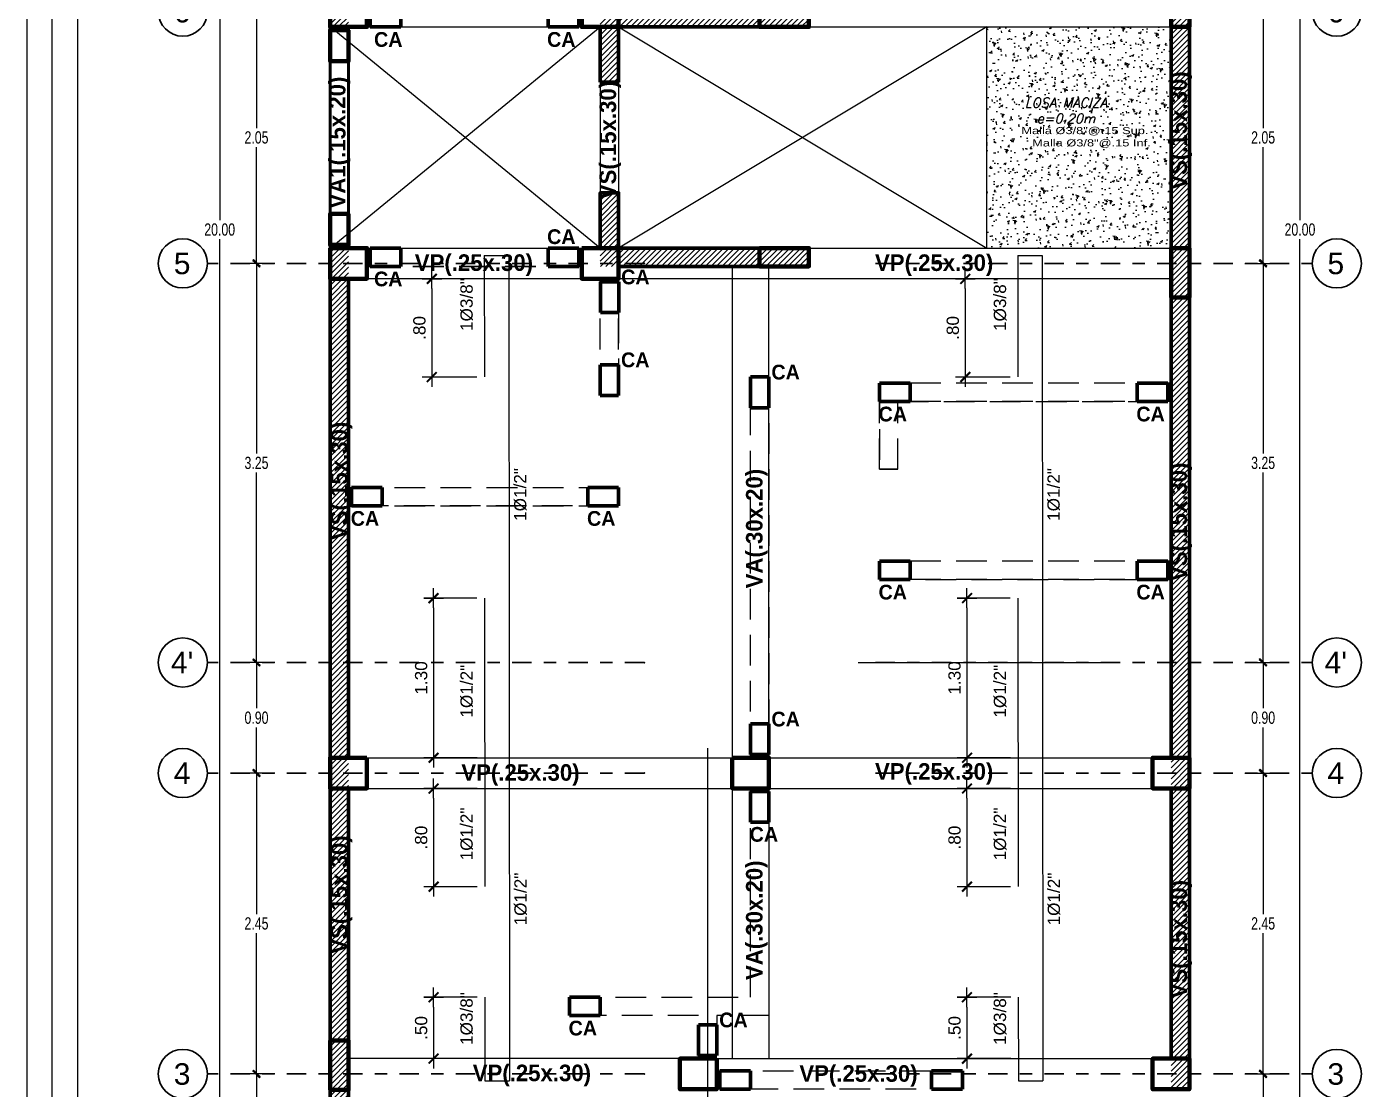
# Model space of a CAD drawing. Header units: millimetres. Extents: x 10559 to 10691, y -16579 to -16550.
# Drawn here: x 10604.05 to 10614.92, y -16569.22 to -16560.57 of the extents above; entities that cross this region are included whole.
import ezdxf
from ezdxf.enums import TextEntityAlignment as Align

# ---------------------------------------------------------------- set-up
doc = ezdxf.new("R2010")
doc.units = ezdxf.units.MM
doc.linetypes.add('HIDDEN', pattern=[0.375, 0.25, -0.125])
doc.linetypes.add('Punto & Rayas', pattern=[0.335139, 0.15875, -0.088194, 0, -0.088194])
for name, color, linetype in [('ACERO VIG.', 4, 'Continuous'), ('COTA', 7, 'Continuous'), ('Nuevo_Estructura - Forjados', 7, 'Continuous'), ('TEXTO ACERO VIG.', 7, 'Continuous')]:
    doc.layers.add(name, color=color, linetype=linetype)
for name, color, linetype, lineweight in [('ACHURADO', 9, 'Continuous', 5), ('COLUMNAS', 3, 'Continuous', 80), ('Muro Alto', 1, 'Continuous', 80), ('P6', 255, 'Continuous', 20), ('Pluma 0.09', 5, 'Continuous', 0), ('TEXTO VIGAS', 3, 'Continuous', 20), ('TEXTOS-CHICOS-03', 8, 'Continuous', 30), ('VIGAS', 1, 'Continuous', 20)]:
    doc.layers.add(name, color=color, linetype=linetype, lineweight=lineweight)
doc.layers.add('Nuevo_Estructura - Forjados_Pluma_Nº__209', color=7, linetype='Continuous', lineweight=30, true_color=0x3e4f7b)
doc.layers.add('Nuevo_Estructura - Forjados_Pluma_Nº__219', color=7, linetype='Continuous', lineweight=13, true_color=0x404b6a)
doc.styles.add('ARIAL', font='arial.ttf')
doc.styles.add('COTAS', font='romans.shx', dxfattribs={"oblique": 15, "height": 0.1})
doc.styles.add('Estilo_Generado_1', font='arial.ttf')
doc.styles.add('Henry', font='GOTHICB.TTF')
doc.styles.add('mahico', font='GOTHIC.TTF', dxfattribs={"width": 0.75})
doc.styles.add('R80-50', font='arial.ttf', dxfattribs={"width": 1.3, "height": 0.08})
doc.styles.get("Standard").update_dxf_attribs({"font": 'arial.ttf'})
doc.dimstyles.new('Copia de 50 P', dxfattribs={"dimtxt": 0.1, "dimasz": 0.01, "dimexe": 0.065, "dimexo": 0.0625, "dimgap": 0.025, "dimtad": 1, "dimtih": 1, "dimtoh": 1, "dimzin": 0, "dimdsep": 46, "dimtxsty": 'mahico', "dimblk": 'pa cotas', "dimcen": 0.09, "dimdle": 0.3, "dimclrd": 256, "dimclre": 256, "dimclrt": 256, "dimadec": 0, "dimazin": 0, "dimtfac": 1, "dimtofl": 0, "dimtmove": 0, "dimatfit": 3, "dimfxl": 0.15, "dimfxlon": 1, "dimtolj": 1, "dimtzin": 0, "dimlwd": 5, "dimlwe": 5, "dimarcsym": 0})
doc.dimstyles.new('COTAS_INT', dxfattribs={"dimtxt": 0.1, "dimasz": 0.08, "dimexe": 0.08, "dimexo": 0.0625, "dimgap": 0.05, "dimtad": 1, "dimzin": 4, "dimdsep": 46, "dimtxsty": 'Standard', "dimblk": 'DIMTICK', "dimcen": 0.09, "dimclrd": 1, "dimclre": 1, "dimclrt": 7, "dimadec": 0, "dimazin": 0, "dimtfac": 1, "dimtofl": 0, "dimtmove": 2, "dimatfit": 3, "dimfxl": 0.08, "dimtolj": 1, "dimtzin": 0, "dimarcsym": 0})
pattern_1 = [(45, (-23.302695, 3.239894), (-0.022450640303, 0.022450640303), [])]
pattern_2 = [(45, (-10.800506, 3.239894), (-0.022450640303, 0.022450640303), [])]

# ---------------------------------------------------------------- blocks, each defined once
blk = doc.blocks.new('DIMTICK')
at = {"color": 2}
for p, q in [((-1, 0), (1, 0)), ((0, 1), (0, -1))]:
    blk.add_line(p, q, dxfattribs=at)
at = {"color": 6, "const_width": 0.2}
blk.add_lwpolyline([(-0.5, 0.5), (0.5, -0.5)], dxfattribs=at)
blk = doc.blocks.new('*D239')
at = {"layer": 'COTA', "color": 1, "lineweight": -2, "transparency": 16777216}
for p, q in [((10612.059, -16562.619), (10611.614, -16562.619)), ((10611.694, -16562.699), (10611.694, -16563.339)), ((10612.059, -16563.419), (10611.614, -16563.419))]:
    blk.add_line(p, q, dxfattribs=at)
at = {"layer": 'Defpoints', "color": 0, "transparency": 16777216}
for p in [(10612.121, -16562.619), (10611.694, -16563.419), (10612.122, -16563.419)]:
    blk.add_point(p, dxfattribs=at)
at = {"layer": 'COTA', "color": 1, "lineweight": -2, "transparency": 16777216, "xscale": 0.08, "yscale": 0.08, "zscale": 0.08}
for p, rotation in [((10611.694, -16562.619), 90), ((10611.694, -16563.419), 270)]:
    blk.add_blockref('DIMTICK', p, dxfattribs=dict(at, rotation=rotation))
at = {"layer": 'COTA', "color": 7, "transparency": 16777216, "insert": (10611.593, -16563.019), "char_height": 0.1, "attachment_point": 5, "rotation": 90}
blk.add_mtext('\\A1;.80', dxfattribs=at)
blk = doc.blocks.new('*D240')
at = {"layer": 'COTA', "color": 1, "lineweight": -2, "transparency": 16777216}
for p, q in [((10612.061, -16565.219), (10611.628, -16565.219)), ((10611.708, -16565.299), (10611.708, -16566.439)), ((10612.062, -16566.519), (10611.628, -16566.519))]:
    blk.add_line(p, q, dxfattribs=at)
at = {"layer": 'Defpoints', "color": 0, "transparency": 16777216}
for p in [(10612.123, -16565.219), (10611.708, -16566.519), (10612.124, -16566.519)]:
    blk.add_point(p, dxfattribs=at)
at = {"layer": 'COTA', "color": 1, "lineweight": -2, "transparency": 16777216, "xscale": 0.08, "yscale": 0.08, "zscale": 0.08}
for p, rotation in [((10611.708, -16565.219), 90), ((10611.708, -16566.519), 270)]:
    blk.add_blockref('DIMTICK', p, dxfattribs=dict(at, rotation=rotation))
at = {"layer": 'COTA', "color": 7, "transparency": 16777216, "insert": (10611.607, -16565.869), "char_height": 0.1, "attachment_point": 5, "rotation": 90}
blk.add_mtext('\\A1;1.30', dxfattribs=at)
blk = doc.blocks.new('*D241')
at = {"layer": 'COTA', "color": 1, "lineweight": -2, "transparency": 16777216}
for p, q in [((10612.062, -16566.769), (10611.628, -16566.769)), ((10611.708, -16566.849), (10611.708, -16567.489)), ((10612.063, -16567.569), (10611.628, -16567.569))]:
    blk.add_line(p, q, dxfattribs=at)
at = {"layer": 'Defpoints', "color": 0, "transparency": 16777216}
for p in [(10612.125, -16566.769), (10611.708, -16567.569), (10612.125, -16567.569)]:
    blk.add_point(p, dxfattribs=at)
at = {"layer": 'COTA', "color": 1, "lineweight": -2, "transparency": 16777216, "xscale": 0.08, "yscale": 0.08, "zscale": 0.08}
for p, rotation in [((10611.708, -16566.769), 90), ((10611.708, -16567.569), 270)]:
    blk.add_blockref('DIMTICK', p, dxfattribs=dict(at, rotation=rotation))
at = {"layer": 'COTA', "color": 7, "transparency": 16777216, "insert": (10611.607, -16567.169), "char_height": 0.1, "attachment_point": 5, "rotation": 90}
blk.add_mtext('\\A1;.80', dxfattribs=at)
blk = doc.blocks.new('*D242')
at = {"layer": 'COTA', "color": 1, "lineweight": -2, "transparency": 16777216}
for p, q in [((10612.064, -16568.469), (10611.628, -16568.469)), ((10611.708, -16568.549), (10611.708, -16568.889)), ((10612.064, -16568.969), (10611.628, -16568.969))]:
    blk.add_line(p, q, dxfattribs=at)
at = {"layer": 'Defpoints', "color": 0, "transparency": 16777216}
for p in [(10612.126, -16568.469), (10611.708, -16568.969), (10612.126, -16568.969)]:
    blk.add_point(p, dxfattribs=at)
at = {"layer": 'COTA', "color": 1, "lineweight": -2, "transparency": 16777216, "xscale": 0.08, "yscale": 0.08, "zscale": 0.08}
for p, rotation in [((10611.708, -16568.469), 90), ((10611.708, -16568.969), 270)]:
    blk.add_blockref('DIMTICK', p, dxfattribs=dict(at, rotation=rotation))
at = {"layer": 'COTA', "color": 7, "transparency": 16777216, "insert": (10611.607, -16568.719), "char_height": 0.1, "attachment_point": 5, "rotation": 90}
blk.add_mtext('\\A1;.50', dxfattribs=at)
blk = doc.blocks.new('*D258')
at = {"layer": 'COTA', "color": 1, "lineweight": -2, "transparency": 16777216}
for p, q in [((10607.714, -16562.619), (10607.269, -16562.619)), ((10607.349, -16562.699), (10607.349, -16563.339)), ((10607.714, -16563.419), (10607.269, -16563.419))]:
    blk.add_line(p, q, dxfattribs=at)
at = {"layer": 'Defpoints', "color": 0, "transparency": 16777216}
for p in [(10607.776, -16562.619), (10607.349, -16563.419), (10607.777, -16563.419)]:
    blk.add_point(p, dxfattribs=at)
at = {"layer": 'COTA', "color": 1, "lineweight": -2, "transparency": 16777216, "xscale": 0.08, "yscale": 0.08, "zscale": 0.08}
for p, rotation in [((10607.349, -16562.619), 90), ((10607.349, -16563.419), 270)]:
    blk.add_blockref('DIMTICK', p, dxfattribs=dict(at, rotation=rotation))
at = {"layer": 'COTA', "color": 7, "transparency": 16777216, "insert": (10607.248, -16563.019), "char_height": 0.1, "attachment_point": 5, "rotation": 90}
blk.add_mtext('\\A1;.80', dxfattribs=at)
blk = doc.blocks.new('*D262')
at = {"layer": 'COTA', "color": 1, "lineweight": -2, "transparency": 16777216}
for p, q in [((10607.716, -16565.219), (10607.283, -16565.219)), ((10607.363, -16565.299), (10607.363, -16566.439)), ((10607.717, -16566.519), (10607.283, -16566.519))]:
    blk.add_line(p, q, dxfattribs=at)
at = {"layer": 'Defpoints', "color": 0, "transparency": 16777216}
for p in [(10607.778, -16565.219), (10607.363, -16566.519), (10607.779, -16566.519)]:
    blk.add_point(p, dxfattribs=at)
at = {"layer": 'COTA', "color": 1, "lineweight": -2, "transparency": 16777216, "xscale": 0.08, "yscale": 0.08, "zscale": 0.08}
for p, rotation in [((10607.363, -16565.219), 90), ((10607.363, -16566.519), 270)]:
    blk.add_blockref('DIMTICK', p, dxfattribs=dict(at, rotation=rotation))
at = {"layer": 'COTA', "color": 7, "transparency": 16777216, "insert": (10607.262, -16565.869), "char_height": 0.1, "attachment_point": 5, "rotation": 90}
blk.add_mtext('\\A1;1.30', dxfattribs=at)
blk = doc.blocks.new('*D263')
at = {"layer": 'COTA', "color": 1, "lineweight": -2, "transparency": 16777216}
for p, q in [((10607.717, -16566.769), (10607.283, -16566.769)), ((10607.363, -16566.849), (10607.363, -16567.489)), ((10607.718, -16567.569), (10607.283, -16567.569))]:
    blk.add_line(p, q, dxfattribs=at)
at = {"layer": 'Defpoints', "color": 0, "transparency": 16777216}
for p in [(10607.78, -16566.769), (10607.363, -16567.569), (10607.78, -16567.569)]:
    blk.add_point(p, dxfattribs=at)
at = {"layer": 'COTA', "color": 1, "lineweight": -2, "transparency": 16777216, "xscale": 0.08, "yscale": 0.08, "zscale": 0.08}
for p, rotation in [((10607.363, -16566.769), 90), ((10607.363, -16567.569), 270)]:
    blk.add_blockref('DIMTICK', p, dxfattribs=dict(at, rotation=rotation))
at = {"layer": 'COTA', "color": 7, "transparency": 16777216, "insert": (10607.262, -16567.169), "char_height": 0.1, "attachment_point": 5, "rotation": 90}
blk.add_mtext('\\A1;.80', dxfattribs=at)
blk = doc.blocks.new('*D264')
at = {"layer": 'COTA', "color": 1, "lineweight": -2, "transparency": 16777216}
for p, q in [((10607.719, -16568.469), (10607.283, -16568.469)), ((10607.363, -16568.549), (10607.363, -16568.889)), ((10607.719, -16568.969), (10607.283, -16568.969))]:
    blk.add_line(p, q, dxfattribs=at)
at = {"layer": 'Defpoints', "color": 0, "transparency": 16777216}
for p in [(10607.781, -16568.469), (10607.363, -16568.969), (10607.781, -16568.969)]:
    blk.add_point(p, dxfattribs=at)
at = {"layer": 'COTA', "color": 1, "lineweight": -2, "transparency": 16777216, "xscale": 0.08, "yscale": 0.08, "zscale": 0.08}
for p, rotation in [((10607.363, -16568.469), 90), ((10607.363, -16568.969), 270)]:
    blk.add_blockref('DIMTICK', p, dxfattribs=dict(at, rotation=rotation))
at = {"layer": 'COTA', "color": 7, "transparency": 16777216, "insert": (10607.262, -16568.719), "char_height": 0.1, "attachment_point": 5, "rotation": 90}
blk.add_mtext('\\A1;.50', dxfattribs=at)
blk = doc.blocks.new('HTRHTRHTR')
for p, q in [((3391.88, 437.54), (3391.88, -165.78)), ((3400.57, -157.09), (3400.57, 428.85))]:
    blk.add_line(p, q)
at = {"layer": 'P6', "color": 7}
blk.add_line((3396.22, -161.44), (3396.22, 433.19), dxfattribs=at)
blk = doc.blocks.new('pa cotas')
h = blk.add_hatch(color=256)
h.paths.add_polyline_path([(2.4, 3.1), (-3.1, -2.4), (-2.4, -3.1)])
h.paths.add_polyline_path([(3.1, 2.4), (2.4, 3.1), (-2.4, -3.1)])
blk.add_line((-2.4, -3.1), (2.4, 3.1))
blk.add_lwpolyline([(3.1, 2.4), (2.4, 3.1), (-3.1, -2.4), (-2.4, -3.1)], close=True)
blk = doc.blocks.new('*D487')
at = {"lineweight": 5, "transparency": 16777216}
for p, q in [((10599.703, -16552.193), (10599.488, -16552.193)), ((10599.553, -16552.203), (10599.553, -16562.116)), ((10599.553, -16572.183), (10599.553, -16562.271)), ((10599.553, -16572.193), (10599.488, -16572.193))]:
    blk.add_line(p, q, dxfattribs=at)
at = {"layer": 'Defpoints', "color": 0, "transparency": 16777216}
for p in [(10600.453, -16552.193), (10599.553, -16572.193), (10599.553, -16572.193)]:
    blk.add_point(p, dxfattribs=at)
at = {"lineweight": 5, "transparency": 16777216, "xscale": 0.01, "yscale": 0.01, "zscale": 0.01}
for p, rotation in [((10599.553, -16552.193), 90), ((10599.553, -16572.193), 270)]:
    blk.add_blockref('pa cotas', p, dxfattribs=dict(at, rotation=rotation))
at = {"transparency": 16777216, "insert": (10599.553, -16562.193), "char_height": 0.1, "attachment_point": 5, "style": 'mahico'}
blk.add_mtext('\\A1;20.00', dxfattribs=at)
blk = doc.blocks.new('Marcador de red estándar_2')
at = {"layer": 'Nuevo_Estructura - Forjados_Pluma_Nº__209', "color": 167, "linetype": 'Punto & Rayas', "lineweight": 30, "true_color": 0x3e4f7b}
for p, q in [((-0.942, 0), (-4.5, 0)), ((0.942, 0), (4.5, 0))]:
    blk.add_line(p, q, dxfattribs=at)
at = {"layer": 'Nuevo_Estructura - Forjados_Pluma_Nº__209', "color": 167, "linetype": 'Continuous', "lineweight": 30, "true_color": 0x3e4f7b}
for centre in [(-4.7, 0), (4.7, 0)]:
    blk.add_circle(centre, 0.2, dxfattribs=at)
at = {"layer": 'Nuevo_Estructura - Forjados_Pluma_Nº__209', "color": 167, "linetype": 'Punto & Rayas', "lineweight": 30, "true_color": 0x3e4f7b}
blk.add_point((0.942, 0), dxfattribs=at)
blk.add_point((0.942, 0), dxfattribs=at)
at = {"layer": 'Nuevo_Estructura - Forjados_Pluma_Nº__219', "color": 167, "lineweight": 13, "true_color": 0x404b6a, "style": 'Estilo_Generado_1'}
for tag, p in [('AC_MarkerText_1_0', (-4.7, -0.168)), ('AC_MarkerText_1_1', (4.7, -0.168))]:
    blk.add_attdef(tag, text='', height=0.175, rotation=180, dxfattribs=at).set_placement(p, align=Align.TOP_CENTER)
blk = doc.blocks.new('*D488')
at = {"lineweight": 5, "transparency": 16777216}
for p, q in [((10600.003, -16562.468), (10599.788, -16562.468)), ((10599.853, -16562.478), (10599.853, -16564.016)), ((10599.853, -16565.708), (10599.853, -16564.171)), ((10600.003, -16565.718), (10599.788, -16565.718))]:
    blk.add_line(p, q, dxfattribs=at)
at = {"layer": 'Defpoints', "color": 0, "transparency": 16777216}
for p in [(10600.453, -16562.468), (10599.853, -16565.718), (10600.453, -16565.718)]:
    blk.add_point(p, dxfattribs=at)
at = {"lineweight": 5, "transparency": 16777216, "xscale": 0.01, "yscale": 0.01, "zscale": 0.01}
for p, rotation in [((10599.853, -16562.468), 90), ((10599.853, -16565.718), 270)]:
    blk.add_blockref('pa cotas', p, dxfattribs=dict(at, rotation=rotation))
at = {"transparency": 16777216, "insert": (10599.853, -16564.093), "char_height": 0.1, "attachment_point": 5, "style": 'mahico'}
blk.add_mtext('\\A1;3.25', dxfattribs=at)
blk = doc.blocks.new('*D489')
at = {"lineweight": 5, "transparency": 16777216}
for p, q in [((10600.003, -16565.718), (10599.788, -16565.718)), ((10599.853, -16565.728), (10599.853, -16566.091)), ((10599.853, -16566.608), (10599.853, -16566.246)), ((10600.003, -16566.618), (10599.788, -16566.618))]:
    blk.add_line(p, q, dxfattribs=at)
at = {"layer": 'Defpoints', "color": 0, "transparency": 16777216}
for p in [(10600.453, -16565.718), (10599.853, -16566.618), (10600.453, -16566.618)]:
    blk.add_point(p, dxfattribs=at)
at = {"lineweight": 5, "transparency": 16777216, "xscale": 0.01, "yscale": 0.01, "zscale": 0.01}
for p, rotation in [((10599.853, -16565.718), 90), ((10599.853, -16566.618), 270)]:
    blk.add_blockref('pa cotas', p, dxfattribs=dict(at, rotation=rotation))
at = {"transparency": 16777216, "insert": (10599.853, -16566.168), "char_height": 0.1, "attachment_point": 5, "style": 'mahico'}
blk.add_mtext('\\A1;0.90', dxfattribs=at)
blk = doc.blocks.new('*D490')
at = {"lineweight": 5, "transparency": 16777216}
for p, q in [((10600.003, -16566.618), (10599.788, -16566.618)), ((10599.853, -16566.628), (10599.853, -16567.766)), ((10599.853, -16569.058), (10599.853, -16567.921)), ((10600.003, -16569.068), (10599.788, -16569.068))]:
    blk.add_line(p, q, dxfattribs=at)
at = {"layer": 'Defpoints', "color": 0, "transparency": 16777216}
for p in [(10600.453, -16566.618), (10599.853, -16569.068), (10600.453, -16569.068)]:
    blk.add_point(p, dxfattribs=at)
at = {"lineweight": 5, "transparency": 16777216, "xscale": 0.01, "yscale": 0.01, "zscale": 0.01}
for p, rotation in [((10599.853, -16566.618), 90), ((10599.853, -16569.068), 270)]:
    blk.add_blockref('pa cotas', p, dxfattribs=dict(at, rotation=rotation))
at = {"transparency": 16777216, "insert": (10599.853, -16567.843), "char_height": 0.1, "attachment_point": 5, "style": 'mahico'}
blk.add_mtext('\\A1;2.45', dxfattribs=at)
blk = doc.blocks.new('*D491')
at = {"lineweight": 5, "transparency": 16777216}
for p, q in [((10600.003, -16569.068), (10599.788, -16569.068)), ((10599.853, -16569.078), (10599.853, -16569.478)), ((10599.853, -16570.033), (10599.853, -16569.633)), ((10600.003, -16570.043), (10599.788, -16570.043))]:
    blk.add_line(p, q, dxfattribs=at)
at = {"layer": 'Defpoints', "color": 0, "transparency": 16777216}
for p in [(10600.453, -16569.068), (10599.853, -16570.043), (10600.453, -16570.043)]:
    blk.add_point(p, dxfattribs=at)
at = {"lineweight": 5, "transparency": 16777216, "xscale": 0.01, "yscale": 0.01, "zscale": 0.01}
for p, rotation in [((10599.853, -16569.068), 90), ((10599.853, -16570.043), 270)]:
    blk.add_blockref('pa cotas', p, dxfattribs=dict(at, rotation=rotation))
at = {"transparency": 16777216, "insert": (10599.853, -16569.556), "char_height": 0.1, "attachment_point": 5, "style": 'mahico'}
blk.add_mtext('\\A1;0.98', dxfattribs=at)
blk = doc.blocks.new('*D493')
at = {"lineweight": 5, "transparency": 16777216}
for p, q in [((10608.203, -16552.193), (10608.418, -16552.193)), ((10608.353, -16552.203), (10608.353, -16562.116)), ((10608.353, -16572.183), (10608.353, -16562.271)), ((10608.353, -16572.193), (10608.418, -16572.193))]:
    blk.add_line(p, q, dxfattribs=at)
at = {"layer": 'Defpoints', "color": 0, "transparency": 16777216}
for p in [(10607.453, -16552.193), (10608.353, -16572.193), (10608.353, -16572.193)]:
    blk.add_point(p, dxfattribs=at)
at = {"lineweight": 5, "transparency": 16777216, "xscale": 0.01, "yscale": 0.01, "zscale": 0.01}
for p, rotation in [((10608.353, -16552.193), 90), ((10608.353, -16572.193), 270)]:
    blk.add_blockref('pa cotas', p, dxfattribs=dict(at, rotation=rotation))
at = {"transparency": 16777216, "insert": (10608.353, -16562.193), "char_height": 0.1, "attachment_point": 5, "style": 'mahico'}
blk.add_mtext('\\A1;20.00', dxfattribs=at)
blk = doc.blocks.new('*D498')
at = {"lineweight": 5, "transparency": 16777216}
for p, q in [((10607.903, -16560.418), (10608.118, -16560.418)), ((10608.053, -16560.428), (10608.053, -16561.366)), ((10608.053, -16562.458), (10608.053, -16561.521)), ((10607.903, -16562.468), (10608.118, -16562.468))]:
    blk.add_line(p, q, dxfattribs=at)
at = {"layer": 'Defpoints', "color": 0, "transparency": 16777216}
for p in [(10607.453, -16560.418), (10607.453, -16562.468), (10608.053, -16562.468)]:
    blk.add_point(p, dxfattribs=at)
at = {"lineweight": 5, "transparency": 16777216, "xscale": 0.01, "yscale": 0.01, "zscale": 0.01}
for p, rotation in [((10608.053, -16560.418), 90), ((10608.053, -16562.468), 270)]:
    blk.add_blockref('pa cotas', p, dxfattribs=dict(at, rotation=rotation))
at = {"transparency": 16777216, "insert": (10608.053, -16561.443), "char_height": 0.1, "attachment_point": 5, "style": 'mahico'}
blk.add_mtext('\\A1;2.05', dxfattribs=at)
blk = doc.blocks.new('*D499')
at = {"lineweight": 5, "transparency": 16777216}
for p, q in [((10607.903, -16562.468), (10608.118, -16562.468)), ((10608.053, -16562.478), (10608.053, -16564.016)), ((10608.053, -16565.708), (10608.053, -16564.171)), ((10607.903, -16565.718), (10608.118, -16565.718))]:
    blk.add_line(p, q, dxfattribs=at)
at = {"layer": 'Defpoints', "color": 0, "transparency": 16777216}
for p in [(10607.453, -16562.468), (10607.453, -16565.718), (10608.053, -16565.718)]:
    blk.add_point(p, dxfattribs=at)
at = {"lineweight": 5, "transparency": 16777216, "xscale": 0.01, "yscale": 0.01, "zscale": 0.01}
for p, rotation in [((10608.053, -16562.468), 90), ((10608.053, -16565.718), 270)]:
    blk.add_blockref('pa cotas', p, dxfattribs=dict(at, rotation=rotation))
at = {"transparency": 16777216, "insert": (10608.053, -16564.093), "char_height": 0.1, "attachment_point": 5, "style": 'mahico'}
blk.add_mtext('\\A1;3.25', dxfattribs=at)
blk = doc.blocks.new('*D500')
at = {"lineweight": 5, "transparency": 16777216}
for p, q in [((10607.903, -16565.718), (10608.118, -16565.718)), ((10608.053, -16565.728), (10608.053, -16566.091)), ((10608.053, -16566.608), (10608.053, -16566.246)), ((10607.903, -16566.618), (10608.118, -16566.618))]:
    blk.add_line(p, q, dxfattribs=at)
at = {"layer": 'Defpoints', "color": 0, "transparency": 16777216}
for p in [(10607.453, -16565.718), (10607.453, -16566.618), (10608.053, -16566.618)]:
    blk.add_point(p, dxfattribs=at)
at = {"lineweight": 5, "transparency": 16777216, "xscale": 0.01, "yscale": 0.01, "zscale": 0.01}
for p, rotation in [((10608.053, -16565.718), 90), ((10608.053, -16566.618), 270)]:
    blk.add_blockref('pa cotas', p, dxfattribs=dict(at, rotation=rotation))
at = {"transparency": 16777216, "insert": (10608.053, -16566.168), "char_height": 0.1, "attachment_point": 5, "style": 'mahico'}
blk.add_mtext('\\A1;0.90', dxfattribs=at)
blk = doc.blocks.new('*D501')
at = {"lineweight": 5, "transparency": 16777216}
for p, q in [((10607.903, -16566.618), (10608.118, -16566.618)), ((10608.053, -16566.628), (10608.053, -16567.766)), ((10608.053, -16569.058), (10608.053, -16567.921)), ((10607.903, -16569.068), (10608.118, -16569.068))]:
    blk.add_line(p, q, dxfattribs=at)
at = {"layer": 'Defpoints', "color": 0, "transparency": 16777216}
for p in [(10607.453, -16566.618), (10607.453, -16569.068), (10608.053, -16569.068)]:
    blk.add_point(p, dxfattribs=at)
at = {"lineweight": 5, "transparency": 16777216, "xscale": 0.01, "yscale": 0.01, "zscale": 0.01}
for p, rotation in [((10608.053, -16566.618), 90), ((10608.053, -16569.068), 270)]:
    blk.add_blockref('pa cotas', p, dxfattribs=dict(at, rotation=rotation))
at = {"transparency": 16777216, "insert": (10608.053, -16567.843), "char_height": 0.1, "attachment_point": 5, "style": 'mahico'}
blk.add_mtext('\\A1;2.45', dxfattribs=at)
blk = doc.blocks.new('*D502')
at = {"lineweight": 5, "transparency": 16777216}
for p, q in [((10607.903, -16569.068), (10608.118, -16569.068)), ((10608.053, -16569.078), (10608.053, -16569.478)), ((10608.053, -16570.033), (10608.053, -16569.633)), ((10607.903, -16570.043), (10608.118, -16570.043))]:
    blk.add_line(p, q, dxfattribs=at)
at = {"layer": 'Defpoints', "color": 0, "transparency": 16777216}
for p in [(10607.453, -16569.068), (10607.453, -16570.043), (10608.053, -16570.043)]:
    blk.add_point(p, dxfattribs=at)
at = {"lineweight": 5, "transparency": 16777216, "xscale": 0.01, "yscale": 0.01, "zscale": 0.01}
for p, rotation in [((10608.053, -16569.068), 90), ((10608.053, -16570.043), 270)]:
    blk.add_blockref('pa cotas', p, dxfattribs=dict(at, rotation=rotation))
at = {"transparency": 16777216, "insert": (10608.053, -16569.556), "char_height": 0.1, "attachment_point": 5, "style": 'mahico'}
blk.add_mtext('\\A1;0.98', dxfattribs=at)
blk = doc.blocks.new('*D478')
at = {"lineweight": 5, "transparency": 16777216}
for p, q in [((10600.003, -16560.418), (10599.788, -16560.418)), ((10599.853, -16560.428), (10599.853, -16561.366)), ((10599.853, -16562.458), (10599.853, -16561.521)), ((10600.003, -16562.468), (10599.788, -16562.468))]:
    blk.add_line(p, q, dxfattribs=at)
at = {"layer": 'Defpoints', "color": 0, "transparency": 16777216}
for p in [(10600.453, -16560.418), (10599.853, -16562.468), (10600.453, -16562.468)]:
    blk.add_point(p, dxfattribs=at)
at = {"lineweight": 5, "transparency": 16777216, "xscale": 0.01, "yscale": 0.01, "zscale": 0.01}
for p, rotation in [((10599.853, -16560.418), 90), ((10599.853, -16562.468), 270)]:
    blk.add_blockref('pa cotas', p, dxfattribs=dict(at, rotation=rotation))
at = {"transparency": 16777216, "insert": (10599.853, -16561.443), "char_height": 0.1, "attachment_point": 5, "style": 'mahico'}
blk.add_mtext('\\A1;2.05', dxfattribs=at)
blk = doc.blocks.new('fdvfvfdvdf')
blk.add_line((10604.753, -16565.718), (10606.779, -16565.718))
at = {"color": 2, "true_color": 0xf1eb1f}
blk.add_line((10603.528, -16566.415), (10603.528, -16573.629), dxfattribs=at)
at = {"layer": 'Nuevo_Estructura - Forjados', "color": 8, "linetype": 'Continuous', "lineweight": 15}
ref = blk.add_blockref('Marcador de red estándar_2', (10603.953, -16560.418), dxfattribs=dict(at, rotation=180))
ref.add_attrib('AC_MarkerText_1', '6', dxfattribs={"layer": 'Nuevo_Estructura - Forjados_Pluma_Nº__219', "color": 167, "lineweight": 13, "true_color": 0x404b6a, "height": 0.175, "style": 'Estilo_Generado_1'}).set_placement((10608.645, -16560.331), align=Align.TOP_CENTER)
ref.add_attrib('AC_MarkerText_1_1', '6', dxfattribs={"layer": 'Nuevo_Estructura - Forjados_Pluma_Nº__219', "color": 167, "lineweight": 13, "true_color": 0x404b6a, "height": 0.175, "style": 'Estilo_Generado_1'}).set_placement((10599.247, -16560.331), align=Align.TOP_CENTER)
ref = blk.add_blockref('Marcador de red estándar_2', (10603.953, -16562.468), dxfattribs=dict(at, rotation=180))
ref.add_attrib('AC_MarkerText_1', '5', dxfattribs={"layer": 'Nuevo_Estructura - Forjados_Pluma_Nº__219', "color": 167, "lineweight": 13, "true_color": 0x404b6a, "height": 0.175, "style": 'Estilo_Generado_1'}).set_placement((10608.645, -16562.381), align=Align.TOP_CENTER)
ref.add_attrib('AC_MarkerText_1_1', '5', dxfattribs={"layer": 'Nuevo_Estructura - Forjados_Pluma_Nº__219', "color": 167, "lineweight": 13, "true_color": 0x404b6a, "height": 0.175, "style": 'Estilo_Generado_1'}).set_placement((10599.247, -16562.381), align=Align.TOP_CENTER)
ref = blk.add_blockref('Marcador de red estándar_2', (10603.953, -16565.718), dxfattribs=dict(at, rotation=180))
ref.add_attrib('AC_MarkerText_1', "4'", dxfattribs={"layer": 'Nuevo_Estructura - Forjados_Pluma_Nº__219', "color": 167, "lineweight": 13, "true_color": 0x404b6a, "height": 0.175, "style": 'Estilo_Generado_1'}).set_placement((10608.645, -16565.631), align=Align.TOP_CENTER)
ref.add_attrib('AC_MarkerText_1_1', "4'", dxfattribs={"layer": 'Nuevo_Estructura - Forjados_Pluma_Nº__219', "color": 167, "lineweight": 13, "true_color": 0x404b6a, "height": 0.175, "style": 'Estilo_Generado_1'}).set_placement((10599.247, -16565.631), align=Align.TOP_CENTER)
ref = blk.add_blockref('Marcador de red estándar_2', (10603.953, -16566.618), dxfattribs=dict(at, rotation=180))
ref.add_attrib('AC_MarkerText_1', '4', dxfattribs={"layer": 'Nuevo_Estructura - Forjados_Pluma_Nº__219', "color": 167, "lineweight": 13, "true_color": 0x404b6a, "height": 0.175, "style": 'Estilo_Generado_1'}).set_placement((10608.645, -16566.531), align=Align.TOP_CENTER)
ref.add_attrib('AC_MarkerText_1_1', '4', dxfattribs={"layer": 'Nuevo_Estructura - Forjados_Pluma_Nº__219', "color": 167, "lineweight": 13, "true_color": 0x404b6a, "height": 0.175, "style": 'Estilo_Generado_1'}).set_placement((10599.247, -16566.531), align=Align.TOP_CENTER)
ref = blk.add_blockref('Marcador de red estándar_2', (10603.953, -16569.068), dxfattribs=dict(at, rotation=180))
ref.add_attrib('AC_MarkerText_1', '3', dxfattribs={"layer": 'Nuevo_Estructura - Forjados_Pluma_Nº__219', "color": 167, "lineweight": 13, "true_color": 0x404b6a, "height": 0.175, "style": 'Estilo_Generado_1'}).set_placement((10608.645, -16568.981), align=Align.TOP_CENTER)
ref.add_attrib('AC_MarkerText_1_1', '3', dxfattribs={"layer": 'Nuevo_Estructura - Forjados_Pluma_Nº__219', "color": 167, "lineweight": 13, "true_color": 0x404b6a, "height": 0.175, "style": 'Estilo_Generado_1'}).set_placement((10599.247, -16568.981), align=Align.TOP_CENTER)
for base, p1, p2, picture, middle in [((10599.553, -16572.193), (10600.453, -16552.193), (10599.553, -16572.193), '*D487', (10599.553, -16562.193)), ((10608.353, -16572.193), (10607.453, -16552.193), (10608.353, -16572.193), '*D493', (10608.353, -16562.193))]:
    dim = blk.add_linear_dim(base=base, p1=p1, p2=p2, angle=270, dimstyle='Copia de 50 P')
    dim.commit()
    dim.dimension.update_dxf_attribs({"geometry": picture, "text_midpoint": middle})
for base, p1, p2, picture, middle in [((10599.853, -16562.468), (10600.453, -16560.418), (10600.453, -16562.468), '*D478', (10599.853, -16561.443)), ((10608.053, -16562.468), (10607.453, -16560.418), (10607.453, -16562.468), '*D498', (10608.053, -16561.443)), ((10599.853, -16565.718), (10600.453, -16562.468), (10600.453, -16565.718), '*D488', (10599.853, -16564.093)), ((10608.053, -16565.718), (10607.453, -16562.468), (10607.453, -16565.718), '*D499', (10608.053, -16564.093)), ((10599.853, -16566.618), (10600.453, -16565.718), (10600.453, -16566.618), '*D489', (10599.853, -16566.168)), ((10608.053, -16566.618), (10607.453, -16565.718), (10607.453, -16566.618), '*D500', (10608.053, -16566.168)), ((10599.853, -16569.068), (10600.453, -16566.618), (10600.453, -16569.068), '*D490', (10599.853, -16567.843)), ((10608.053, -16569.068), (10607.453, -16566.618), (10607.453, -16569.068), '*D501', (10608.053, -16567.843)), ((10599.8527, -16570.0432), (10600.4527, -16569.0681), (10600.4527, -16570.0432), '*D491', (10599.8527, -16569.5556)), ((10608.0527, -16570.0432), (10607.4527, -16569.0681), (10607.4527, -16570.0432), '*D502', (10608.0527, -16569.5556))]:
    dim = blk.add_linear_dim(base=base, p1=p1, p2=p2, angle=270, dimstyle='Copia de 50 P', override={"dimtmove": 1})
    dim.commit()
    dim.dimension.update_dxf_attribs({"geometry": picture, "text_midpoint": middle})

msp = doc.modelspace()

# ---------------------------------------------------------------- hatches: boundary and pattern name
at = {"layer": 'ACHURADO'}
h = msp.add_hatch(dxfattribs=at)
h.set_pattern_fill('AR-CONC', color=256, scale=0.001)
h.set_pattern_definition([(50, (-35.21032, -0.2243), (0.182184669, -0.0159390855), [0.01905, -0.20955]), (355, (-35.21032, -0.2243), (-0.0352434214, 0.1910568452), [0.01524, -0.1676405842]), (100.4514447, (-35.19514, -0.22562), (0.1469412471, 0.1751177519), [0.0161900088, -0.1780902446]), (46.1842, (-35.21032, -0.1735), (0.271079041, -0.042042328), [0.028575, -0.314325]), (96.6355576, (-35.18773, -0.177), (0.237404134, 0.2474261246), [0.024285023, -0.267135608]), (351.1841512, (-35.21032, -0.1735), (0.237404134, 0.2474261246), [0.022859967, -0.251459732]), (21, (-35.18492, -0.1862), (0.1516143913, -0.1022651982), [0.01905, -0.20955]), (326, (-35.18492, -0.1862), (0.0618020283, 0.1841879661), [0.01524, -0.16764]), (71.451445, (-35.17229, -0.19472), (0.2134164193, 0.0819227689), [0.0161900088, -0.1780899376]), (37.5, (-35.210325, -0.224296), (0.00308860325, 0.08455503887), [0, -0.165608, 0, -0.17018, 0, -0.168275]), (7.5, (-35.210325, -0.2243), (0.0668196625, 0.1001805748), [0, -0.097028, 0, -0.161798, 0, -0.064135]), (327.5, (-35.26697, -0.224296), (0.13559059517, -0.005728744), [0, -0.0635, 0, -0.19812, 0, -0.26289]), (317.5, (-35.29237, -0.2243), (0.1481291814, 0.025426491), [0, -0.08255, 0, -0.131572, 0, -0.18669])])
h.paths.add_polyline_path([(10611.87022, -16560.56851), (10613.37022, -16560.56851), (10613.37022, -16562.36851), (10611.87022, -16562.36851)])
at = {"layer": 'Pluma 0.09'}
h = msp.add_hatch(dxfattribs=at)
h.set_pattern_fill('LINE', color=256, scale=0.01, angle=45)
h.set_pattern_definition(pattern_1)
h.paths.add_polyline_path([(10606.67022, -16553.76851), (10606.52022, -16553.76851), (10606.52022, -16560.56851), (10606.67022, -16560.56851), (10606.67022, -16558.26851), (10606.67021, -16558.26851)])
h = msp.add_hatch(dxfattribs=at)
h.set_pattern_fill('LINE', color=256, scale=0.01, angle=45)
h.set_pattern_definition(pattern_2)
h.paths.add_polyline_path([(10612.77022, -16554.21851), (10613.37022, -16554.21851), (10613.37022, -16553.76851), (10613.52022, -16553.76851), (10613.52022, -16569.21851), (10613.37022, -16569.21851), (10613.37022, -16554.36851), (10612.77022, -16554.36851)])
h = msp.add_hatch(dxfattribs=at)
h.set_pattern_fill('LINE', color=256, scale=0.01, angle=45)
h.set_pattern_definition(pattern_1)
h.paths.add_polyline_path([(10610.42022, -16560.41851), (10608.72022, -16560.41851), (10608.72022, -16561.01851), (10608.87022, -16561.01851), (10608.87022, -16560.56851), (10610.42022, -16560.56851)])
h = msp.add_hatch(dxfattribs=at)
h.set_pattern_fill('LINE', color=256, scale=0.01, angle=45)
h.set_pattern_definition(pattern_1)
h.paths.add_polyline_path([(10610.42022, -16562.36851), (10608.87022, -16562.36851), (10608.87022, -16561.91851), (10608.72022, -16561.91851), (10608.72022, -16562.36851), (10608.72022, -16562.51851), (10608.87022, -16562.51851), (10610.42022, -16562.51851)])
h = msp.add_hatch(dxfattribs=at)
h.set_pattern_fill('LINE', color=256, scale=0.01, angle=45)
h.set_pattern_definition(pattern_2)
h.paths.add_polyline_path([(10606.67022, -16562.36851), (10606.52022, -16562.36851), (10606.52022, -16570.21851), (10606.67022, -16570.21851), (10606.67022, -16566.76851), (10606.67022, -16566.61851)])

# ---------------------------------------------------------------- linework, layer by layer
for p, q in [((10606.52022, -16552.21851), (10606.52022, -16572.21851)), ((10613.52022, -16567.66851), (10613.52022, -16552.21851)), ((10613.37022, -16566.51851), (10613.37022, -16554.36851)), ((10606.67022, -16560.56851), (10606.52022, -16560.56851)), ((10606.67022, -16560.56851), (10606.67022, -16562.36851)), ((10608.87022, -16560.56851), (10608.87022, -16561.01851)), ((10608.87022, -16560.56851), (10610.42022, -16560.56851)), ((10608.87022, -16561.01851), (10608.87022, -16560.56851)), ((10608.87022, -16560.56851), (10610.42022, -16560.56851)), ((10611.87022, -16561.46851), (10611.87022, -16560.56851)), ((10608.87022, -16561.01851), (10608.72022, -16561.01851)), ((10611.87022, -16562.36851), (10611.87022, -16561.46851)), ((10608.87022, -16561.91851), (10608.72022, -16561.91851)), ((10608.87022, -16561.91851), (10608.87022, -16562.36851)), ((10608.87022, -16562.36851), (10608.87022, -16561.91851)), ((10606.67022, -16562.36851), (10606.52022, -16562.36851)), ((10608.87022, -16562.36851), (10611.87022, -16562.36851)), ((10608.87022, -16562.36851), (10611.87022, -16562.36851)), ((10606.67022, -16562.61851), (10606.67022, -16566.51851)), ((10606.67022, -16566.76851), (10606.67022, -16571.89688)), ((10613.37022, -16567.66851), (10613.37022, -16566.76851)), ((10606.67022, -16570.06851), (10606.67022, -16569.06851))]:
    msp.add_line(p, q)
at = {"lineweight": 60}
for p, q in [((10606.52022, -16553.76851), (10606.52022, -16560.56851)), ((10610.42022, -16560.56851), (10610.42022, -16560.41851)), ((10606.52022, -16560.56851), (10606.67022, -16560.56851)), ((10606.67022, -16560.56851), (10606.67022, -16560.56851)), ((10608.72022, -16561.01851), (10608.72022, -16560.56851)), ((10610.42022, -16560.56851), (10608.87022, -16560.56851)), ((10608.87022, -16560.56851), (10608.87022, -16561.01851)), ((10608.87022, -16561.01851), (10608.72022, -16561.01851)), ((10606.67022, -16562.36851), (10606.52022, -16562.36851)), ((10606.52022, -16562.36851), (10606.52022, -16570.21851)), ((10610.42022, -16562.36851), (10610.42022, -16562.51851)), ((10606.67022, -16566.51851), (10606.67022, -16562.61851)), ((10606.67022, -16570.21851), (10606.67022, -16566.76851))]:
    msp.add_line(p, q, dxfattribs=at)
at = {"color": 251, "lineweight": 9, "true_color": 0x636466}
for p, q in [((10611.87022, -16560.56851), (10608.87022, -16562.36851)), ((10608.87022, -16560.56851), (10611.87022, -16562.36851))]:
    msp.add_line(p, q, dxfattribs=at)
at = {"lineweight": 60}
for points in [[(10613.37022, -16554.11851), (10613.37022, -16553.76851), (10613.52022, -16553.76851), (10613.52022, -16569.21851), (10613.37022, -16569.21851)], [(10613.37022, -16566.51851), (10613.37022, -16554.36851), (10612.77022, -16554.36851), (10612.77022, -16554.21851), (10613.12022, -16554.21851)], [(10608.72022, -16562.36851), (10608.72022, -16561.91851), (10608.87022, -16561.91851), (10608.87022, -16562.36851), (10610.42022, -16562.36851), (10610.42022, -16562.51851), (10608.87022, -16562.51851)], [(10613.37022, -16568.96851), (10613.37022, -16566.76851)]]:
    msp.add_lwpolyline(points, dxfattribs=at)
at = {"color": 251, "lineweight": 50, "true_color": 0x636466}
msp.add_lwpolyline([(10606.67022, -16560.56851), (10606.52022, -16560.56851), (10606.52022, -16562.36851), (10606.67022, -16562.36851)], close=True, dxfattribs=at)
at = {"color": 251, "lineweight": 9, "true_color": 0x636466}
for points in [[(10606.52022, -16562.36851), (10608.72022, -16560.56851)], [(10608.72022, -16562.36851), (10606.52022, -16560.56851)]]:
    msp.add_lwpolyline(points, dxfattribs=at)
at = {"layer": 'ACERO VIG.'}
for p, q in [((10607.77609, -16562.42868), (10607.7769, -16563.41851)), ((10607.77609, -16562.42868), (10607.97609, -16562.42868)), ((10607.97609, -16562.42851), (10607.9816, -16569.14925)), ((10612.12109, -16562.42868), (10612.1219, -16563.41851)), ((10612.12109, -16562.42868), (10612.32109, -16562.42868)), ((10612.32109, -16562.42851), (10612.3266, -16569.14925)), ((10607.77838, -16565.21851), (10607.78031, -16567.56851)), ((10612.12338, -16565.21851), (10612.12531, -16567.56851)), ((10607.78104, -16568.46851), (10607.7816, -16569.14941)), ((10612.12605, -16568.46851), (10612.1266, -16569.14941)), ((10607.7816, -16569.14941), (10607.9816, -16569.14925)), ((10612.1266, -16569.14941), (10612.3266, -16569.14925))]:
    msp.add_line(p, q, dxfattribs=at)
at = {"layer": 'COLUMNAS', "color": 1, "lineweight": 80, "ltscale": 0.2}
for points in [[(10613.37022, -16560.56851), (10613.52022, -16560.56851), (10613.52022, -16560.16617), (10613.37022, -16560.16617)], [(10606.52022, -16560.31851), (10606.82022, -16560.31851), (10606.82022, -16560.56851), (10606.52022, -16560.56851)], [(10608.57022, -16560.31851), (10608.87022, -16560.31851), (10608.87022, -16560.56851), (10608.57022, -16560.56851)], [(10610.01787, -16560.41851), (10610.01787, -16560.56851), (10610.42022, -16560.56851), (10610.42022, -16560.41851)], [(10606.67022, -16560.59353), (10606.52022, -16560.59353), (10606.52022, -16560.84588), (10606.67022, -16560.84588)], [(10606.67022, -16562.09117), (10606.52022, -16562.09117), (10606.52022, -16562.34351), (10606.67022, -16562.34351)], [(10606.52022, -16562.36851), (10606.82022, -16562.36851), (10606.82022, -16562.61851), (10606.52022, -16562.61851)], [(10608.57022, -16562.36851), (10608.87022, -16562.36851), (10608.87022, -16562.61851), (10608.57022, -16562.61851)], [(10610.01787, -16562.36851), (10610.01787, -16562.51851), (10610.42022, -16562.51851), (10610.42022, -16562.36851)], [(10613.37022, -16562.77086), (10613.52022, -16562.77086), (10613.52022, -16562.36851), (10613.37022, -16562.36851)], [(10606.82022, -16566.51851), (10606.52022, -16566.51851), (10606.52022, -16566.76851), (10606.82022, -16566.76851)], [(10609.79522, -16566.51851), (10610.09522, -16566.51851), (10610.09522, -16566.76851), (10609.79522, -16566.76851)], [(10613.52022, -16566.51851), (10613.22022, -16566.51851), (10613.22022, -16566.76851), (10613.52022, -16566.76851)], [(10606.52061, -16569.22388), (10606.67061, -16569.22388), (10606.67061, -16568.82154), (10606.52061, -16568.82154)], [(10609.67022, -16568.96851), (10609.37022, -16568.96851), (10609.37022, -16569.21851), (10609.67022, -16569.21851)], [(10613.52022, -16568.96851), (10613.22022, -16568.96851), (10613.22022, -16569.21851), (10613.52022, -16569.21851)]]:
    msp.add_lwpolyline(points, close=True, dxfattribs=at)
at = {"layer": 'Muro Alto', "color": 6, "linetype": 'HIDDEN', "lineweight": 0}
for p, q in [((10606.67022, -16560.56851), (10608.72022, -16560.56851)), ((10606.67022, -16560.56851), (10608.72022, -16560.56851)), ((10606.67022, -16562.36851), (10608.72022, -16562.36851)), ((10606.67022, -16562.36852), (10608.72022, -16562.36851)), ((10606.67022, -16562.51851), (10606.67021, -16562.51851)), ((10606.82022, -16562.51851), (10608.57022, -16562.51851)), ((10608.57022, -16562.51851), (10606.82022, -16562.51851)), ((10608.87022, -16563.56851), (10608.87022, -16562.51851)), ((10608.87022, -16562.51851), (10608.87022, -16563.56851)), ((10608.72022, -16563.56851), (10608.72022, -16562.61851)), ((10613.37022, -16563.46851), (10610.99522, -16563.46851)), ((10610.99522, -16563.46851), (10610.99522, -16564.16851)), ((10608.72022, -16563.56851), (10608.87022, -16563.56851)), ((10608.87022, -16563.56851), (10608.72022, -16563.56851)), ((10611.14522, -16563.61851), (10613.37022, -16563.61851)), ((10613.37022, -16563.61851), (10611.14522, -16563.61851)), ((10611.14522, -16564.16851), (10611.14522, -16563.61851)), ((10611.14522, -16563.61851), (10613.37022, -16563.61851)), ((10611.14522, -16564.16851), (10610.99522, -16564.16851)), ((10610.99522, -16564.16851), (10611.14522, -16564.16851)), ((10606.67021, -16564.31851), (10608.87022, -16564.31851)), ((10606.67022, -16564.31851), (10608.87022, -16564.31851)), ((10608.87022, -16564.31851), (10608.87022, -16564.46851)), ((10606.67022, -16564.46851), (10608.87022, -16564.46851)), ((10608.87022, -16564.46851), (10606.67022, -16564.46851)), ((10613.37022, -16564.91851), (10610.99522, -16564.91851)), ((10613.37022, -16564.91851), (10610.99522, -16564.91851)), ((10610.99522, -16564.91851), (10610.99522, -16565.06851)), ((10613.37022, -16565.06851), (10610.99522, -16565.06851)), ((10610.99522, -16565.06851), (10613.37022, -16565.06851)), ((10609.67022, -16566.76851), (10610.72022, -16566.76851))]:
    msp.add_line(p, q, dxfattribs=at)
at = {"layer": 'Muro Alto', "color": 6, "linetype": 'HIDDEN', "lineweight": 60}
for points in [[(10607.09522, -16560.56851), (10607.09522, -16560.41851), (10606.84522, -16560.41851), (10606.84522, -16560.56851)], [(10608.5452, -16560.56851), (10608.5452, -16560.41851), (10608.2952, -16560.41851), (10608.2952, -16560.56851)], [(10607.09522, -16562.51852), (10607.09522, -16562.36852), (10606.84522, -16562.36852), (10606.84522, -16562.51852)], [(10608.5452, -16562.51851), (10608.5452, -16562.36851), (10608.2952, -16562.36851), (10608.2952, -16562.51851)], [(10608.72139, -16562.89351), (10608.87139, -16562.89351), (10608.87139, -16562.64351), (10608.72139, -16562.64351)], [(10608.72022, -16563.56851), (10608.87022, -16563.56851), (10608.87022, -16563.31851), (10608.72022, -16563.31851)], [(10609.94522, -16563.66851), (10610.09522, -16563.66851), (10610.09522, -16563.41851), (10609.94522, -16563.41851)], [(10611.24522, -16563.61851), (10611.24522, -16563.46851), (10610.99522, -16563.46851), (10610.99522, -16563.61851)], [(10613.34522, -16563.61851), (10613.34522, -16563.46851), (10613.09522, -16563.46851), (10613.09522, -16563.61851)], [(10606.94521, -16564.46851), (10606.94521, -16564.31851), (10606.69521, -16564.31851), (10606.69521, -16564.46851)], [(10608.87022, -16564.46851), (10608.87022, -16564.31851), (10608.62022, -16564.31851), (10608.62022, -16564.46851)], [(10611.24522, -16565.06851), (10611.24522, -16564.91851), (10610.99522, -16564.91851), (10610.99522, -16565.06851)], [(10613.34522, -16565.06851), (10613.34522, -16564.91851), (10613.09522, -16564.91851), (10613.09522, -16565.06851)], [(10609.94522, -16566.49351), (10610.09522, -16566.49351), (10610.09522, -16566.24351), (10609.94522, -16566.24351)], [(10609.94522, -16567.04351), (10610.09522, -16567.04351), (10610.09522, -16566.79351), (10609.94522, -16566.79351)], [(10608.72022, -16568.61851), (10608.72022, -16568.46851), (10608.47022, -16568.46851), (10608.47022, -16568.61851)], [(10609.52022, -16568.94351), (10609.67022, -16568.94351), (10609.67022, -16568.69351), (10609.52022, -16568.69351)], [(10609.94522, -16569.21851), (10609.94522, -16569.06851), (10609.69522, -16569.06851), (10609.69522, -16569.21851)], [(10611.67022, -16569.21851), (10611.67022, -16569.06851), (10611.42022, -16569.06851), (10611.42022, -16569.21851)]]:
    msp.add_lwpolyline(points, close=True, dxfattribs=at)
at = {"layer": 'Muro Alto', "color": 6, "linetype": 'HIDDEN', "lineweight": 0}
for points in [[(10609.94522, -16566.51851), (10609.94522, -16563.41851), (10610.09522, -16563.41851), (10610.09522, -16568.61851), (10609.67022, -16568.61851), (10609.67022, -16569.06851), (10611.67022, -16569.06851), (10611.67022, -16569.21851), (10609.52022, -16569.21851)], [(10610.99522, -16564.16851), (10610.99522, -16563.46851)], [(10611.14522, -16564.16851), (10611.14522, -16563.61851)], [(10609.52022, -16568.96852), (10609.52022, -16568.61851), (10608.47022, -16568.61851), (10608.47022, -16568.46851), (10609.94522, -16568.46851), (10609.94522, -16566.76851)]]:
    msp.add_lwpolyline(points, dxfattribs=at)
at = {"layer": 'VIGAS'}
for p, q in [((10606.67022, -16560.56851), (10608.72022, -16560.56851)), ((10608.72022, -16560.56851), (10608.72022, -16562.36851)), ((10608.87022, -16560.56851), (10608.87022, -16562.36851)), ((10610.42022, -16560.56851), (10613.52022, -16560.56851)), ((10606.67022, -16562.36851), (10613.37022, -16562.36851)), ((10609.79522, -16562.51851), (10609.79522, -16568.96851)), ((10610.09522, -16566.51851), (10610.09522, -16562.51851)), ((10608.57022, -16562.61851), (10606.67022, -16562.61851)), ((10613.37022, -16562.61851), (10608.87022, -16562.61851)), ((10606.82022, -16566.51851), (10613.22022, -16566.51851)), ((10606.82022, -16566.76851), (10613.22022, -16566.76851)), ((10610.09522, -16566.76851), (10610.09522, -16568.96851)), ((10609.37022, -16568.96851), (10606.67061, -16568.96851)), ((10609.67022, -16568.96851), (10613.22022, -16568.96851))]:
    msp.add_line(p, q, dxfattribs=at)

# ---------------------------------------------------------------- block references
at = {"color": 251, "lineweight": 60, "xscale": 0.04776345228451045, "yscale": 0.04776345228451045, "zscale": 0.04776345228451045}
msp.add_blockref('HTRHTRHTR', (10442.04067, -16571.25012), dxfattribs=at)
msp.add_blockref('fdvfvfdvdf', (6.06747, -0.02538))

# ---------------------------------------------------------------- texts
at = {"layer": 'TEXTO ACERO VIG.', "char_height": 0.1, "width": 0.4301501, "attachment_point": 5, "rotation": 90, "style": 'ARIAL'}
for s, insert in [('{\\C7;1Ø3/8"}', (10607.63331, -16562.82896)), ('{\\C7;1Ø3/8"}', (10611.97831, -16562.82896)), ('{\\C7;1Ø1/2"}', (10608.07001, -16564.37508)), ('{\\C7;1Ø1/2"}', (10612.41501, -16564.37508)), ('{\\C7;1Ø1/2"}', (10607.63331, -16565.97693)), ('{\\C7;1Ø1/2"}', (10611.97831, -16565.97693)), ('{\\C7;1Ø1/2"}', (10607.63331, -16567.13955)), ('{\\C7;1Ø1/2"}', (10611.97831, -16567.13955)), ('{\\C7;1Ø1/2"}', (10608.07254, -16567.66936)), ('{\\C7;1Ø1/2"}', (10612.41754, -16567.66936)), ('{\\C7;1Ø3/8"}', (10607.63331, -16568.6423)), ('{\\C7;1Ø3/8"}', (10611.97831, -16568.6423))]:
    msp.add_mtext(s, dxfattribs=dict(at, insert=insert))
at = {"layer": 'TEXTO VIGAS', "linetype": 'Continuous', "style": 'Henry'}
for p in [(10606.9936, -16560.73014), (10608.40356, -16560.73014), (10608.40356, -16562.33586), (10606.9936, -16562.68014), (10609.00691, -16562.66385), (10609.00574, -16563.33885), (10610.23074, -16563.43885), (10611.10358, -16563.78014), (10613.20358, -16563.78014), (10606.80358, -16564.63014), (10608.72858, -16564.63014), (10611.10358, -16565.23014), (10613.20358, -16565.23014), (10610.23074, -16566.26385), (10610.05358, -16567.20256), (10609.80574, -16568.71385), (10608.57858, -16568.78014)]:
    msp.add_text('CA', height=0.12, dxfattribs=at).set_placement(p, align=Align.CENTER)
for s, p in [('VA1(.15x.20)', (10606.64518, -16562.04658)), ('VS(.15x.30)', (10613.49989, -16561.89324)), ('VS(.15x.30)', (10608.84989, -16561.97068)), ('VS(.15x.30)', (10606.66118, -16564.74595)), ('VS(.15x.30)', (10613.49989, -16565.07906)), ('VA(.30x.20)', (10610.04274, -16565.13957)), ('VS(.15x.30)', (10606.66118, -16568.11434)), ('VA(.30x.20)', (10610.04274, -16568.32871)), ('VS(.15x.30)', (10613.49989, -16568.4776))]:
    msp.add_text(s, height=0.135, rotation=90, dxfattribs=at).set_placement(p)
for p in [(10607.20982, -16562.55478), (10610.95897, -16562.55517), (10607.58901, -16566.70627), (10610.95897, -16566.69793), (10607.68205, -16569.15257), (10610.34253, -16569.15718)]:
    msp.add_text('VP(.25x.30)', height=0.135, dxfattribs=at).set_placement(p)
at = {"layer": 'TEXTO VIGAS', "insert": (10612.51344, -16561.24961), "char_height": 0.0774042, "attachment_point": 5, "style": 'COTAS'}
msp.add_mtext('LOSA MACIZA\\Pe=0.20m', dxfattribs=at)
at = {"layer": 'TEXTOS-CHICOS-03', "color": 1, "ltscale": 0.5, "style": 'R80-50', "width": 1.3}
for s, p in [('Malla %%C3/8"@.15 Sup.', (10612.15113, -16561.44093)), ('Malla %%C3/8"@.15 Inf.', (10612.23938, -16561.54114))]:
    msp.add_text(s, height=0.0574, dxfattribs=at).set_placement(p)

# ---------------------------------------------------------------- dimensions: what is measured, and where the dimension line sits
at = {"layer": 'COTA'}
for base, p1, p2, picture, middle in [((10607.34899, -16563.41851), (10607.77625, -16562.61851), (10607.7769, -16563.41851), '*D258', (10607.24793, -16563.01851)), ((10611.69399, -16563.41851), (10612.12125, -16562.61851), (10612.1219, -16563.41851), '*D239', (10611.59293, -16563.01851)), ((10607.36296, -16566.51851), (10607.77838, -16565.21851), (10607.77945, -16566.51851), '*D262', (10607.26187, -16565.86851)), ((10611.70796, -16566.51851), (10612.12338, -16565.21851), (10612.12445, -16566.51851), '*D240', (10611.60687, -16565.86851)), ((10607.36296, -16567.56851), (10607.77965, -16566.76851), (10607.78031, -16567.56851), '*D263', (10607.26191, -16567.16851)), ((10611.70796, -16567.56851), (10612.12465, -16566.76851), (10612.12531, -16567.56851), '*D241', (10611.60691, -16567.16851)), ((10607.36296, -16568.96851), (10607.78104, -16568.46851), (10607.78145, -16568.96851), '*D264', (10607.26191, -16568.71851)), ((10611.70796, -16568.96851), (10612.12605, -16568.46851), (10612.12646, -16568.96851), '*D242', (10611.60691, -16568.71851))]:
    dim = msp.add_linear_dim(base=base, p1=p1, p2=p2, angle=90, dimstyle='COTAS_INT', dxfattribs=at)
    dim.commit()
    dim.dimension.update_dxf_attribs({"geometry": picture, "text_midpoint": middle})

doc.saveas('drawing.dxf')
